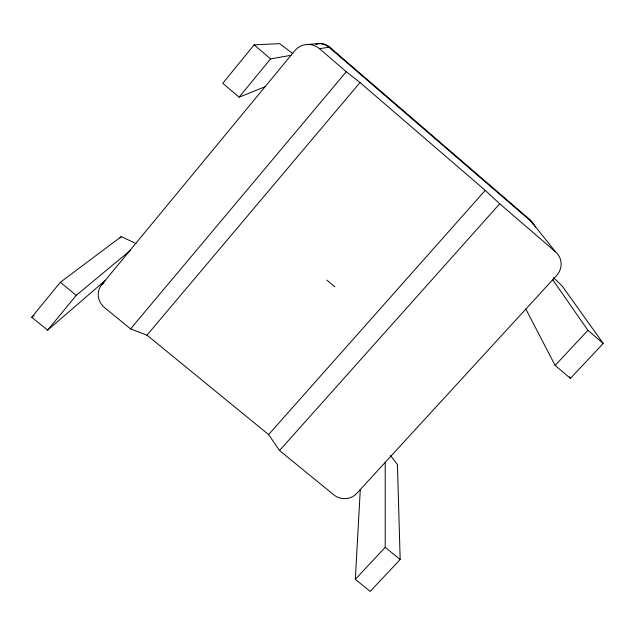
<?xml version="1.0" encoding="UTF-8"?>
<svg xmlns="http://www.w3.org/2000/svg" width="635" height="635" viewBox="0 0 635 635"><rect width="100%" height="100%" fill="white"/><g stroke="black" fill="none" stroke-linecap="round" stroke-linejoin="round"><path stroke-width="0.95" d="M390.462 455.47L397.447 464.526L400.161 559.522L370.205 591.391L355.314 579.334L385.207 547.322L385.223 462.375M355.314 579.334L360.291 489.561M105.164 280.503L47.641 330.16L31.75 317.286L60.293 282.321L121.245 236.633L135.969 243.507M292.735 53.562L279.71 43.656L254.151 44.847L222.758 83.304L239.109 97.179L265.001 86.82M119.999 238.149L121.245 236.633M47.641 330.16L76.256 295.338L130.619 250.19M239.109 97.179L270.573 58.896L291.02 55.301M101.751 284.639L294.759 50.76A17.804 17.502 81.2 0 1 319.484 48.681L329.7 47.133L529.606 219.392L555.49 251.801A17.351 16.708 -21.5 0 1 556.617 275.503L356.751 493.419A16.367 15.431 8.2 0 1 333.74 494.8L279.535 450.532L268.605 434.586L146.971 335.161L130.572 328.882L104.584 307.658A16.867 16.05 35.7 0 1 101.751 284.639L103.965 282.718M130.572 328.882L346.273 71.739L360.005 82.55L485.243 190.349L499.713 203.795L555.49 251.801M146.971 335.161L360.005 82.55M268.605 434.586L485.243 190.349M279.535 450.532L499.713 203.795M553.49 277.685L561.975 285.742L603.25 343.456L570.413 378.397L555.133 365.427L587.915 330.335L552.744 279.725M31.75 317.286L34.076 315.452M306.665 44.506L318 43.672M60.293 282.321L76.256 295.338M385.207 547.322L400.161 559.522M326.882 280.122L334.883 286.829M254.151 44.847L270.573 58.896M587.915 330.335L603.25 343.456M319.484 48.681L346.273 71.739M569.468 376.666L570.413 378.397M525.836 309.07L555.133 365.427M535.305 227.052A14.891 14.43 -23.9 0 0 531.455 221.71L328.97 47.244A15.248 14.994 84.5 0 0 316.055 43.966M316.008 44.14A15.05 14.803 84.8 0 1 329.7 47.133M529.606 219.392A14.7 14.256 -24.1 0 1 533.4 224.663"/></g></svg>
